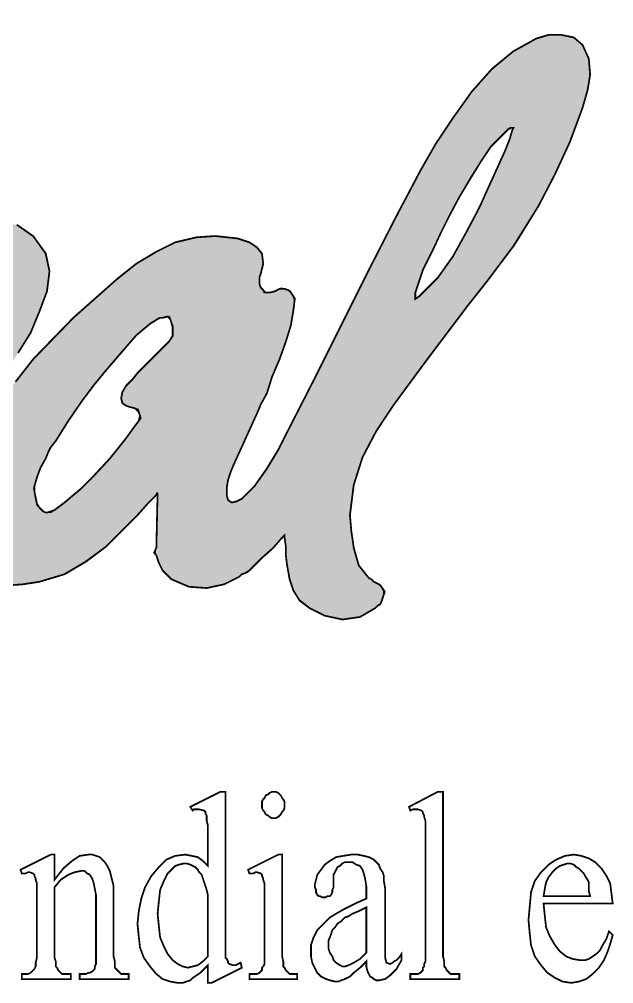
# Model space of a CAD drawing. Extents: x -16465 to -12265, y -7695 to -1755.
# Drawn here: x -15305.3 to -15162.3, y -6901.1 to -6669.2 of the extents above; entities that cross this region are included whole.
import ezdxf

# ---------------------------------------------------------------- set-up
doc = ezdxf.new("R2010")
doc.units = 0
doc.header["$LTSCALE"] = 30
doc.header["$MEASUREMENT"] = 0
doc.layers.get('0').update_dxf_attribs({"linetype": 'CONTINUOUS'})
doc.layers.add('CAMADA_1', color=7, linetype='CONTINUOUS')
doc.layers.add('FINA', color=7, linetype='CONTINUOUS')

msp = doc.modelspace()

# ---------------------------------------------------------------- hatches: boundary and pattern name
at = {"linetype": 'CONTINUOUS'}
h = msp.add_hatch(color=5, dxfattribs=at)
h.paths.add_polyline_path([(-15362.686, -6757.862), (-15365.408, -6764.815), (-15367.524, -6771.769), (-15368.733, -6778.42), (-15368.733, -6784.467), (-15368.431, -6785.978), (-15367.826, -6787.188), (-15366.919, -6787.49), (-15365.408, -6787.188), (-15363.291, -6785.676), (-15361.477, -6784.165), (-15359.966, -6782.351), (-15358.757, -6779.932), (-15357.849, -6776.909), (-15356.338, -6771.769), (-15354.524, -6766.327), (-15353.012, -6760.885), (-15352.408, -6759.676), (-15351.501, -6757.862), (-15350.594, -6755.746), (-15349.082, -6753.327), (-15346.361, -6748.188), (-15344.547, -6744.862), (-15339.105, -6737.606), (-15332.152, -6729.746), (-15328.222, -6726.42), (-15324.292, -6723.095), (-15320.059, -6720.676), (-15315.524, -6718.863), (-15310.687, -6717.956), (-15305.85, -6718.56), (-15301.919, -6721.281), (-15298.896, -6725.513), (-15297.99, -6729.746), (-15298.594, -6734.583), (-15300.408, -6739.42), (-15302.524, -6744.56), (-15305.547, -6749.397), (-15308.268, -6753.63), (-15310.989, -6757.257), (-15313.408, -6760.281), (-15314.617, -6761.49), (-15316.432, -6763.606), (-15318.849, -6766.327), (-15321.571, -6769.048), (-15324.292, -6771.769), (-15326.71, -6774.188), (-15328.524, -6776.001), (-15329.733, -6776.909), (-15332.454, -6779.025), (-15335.175, -6781.444), (-15337.291, -6783.56), (-15338.501, -6784.769), (-15339.105, -6785.978), (-15339.71, -6787.188), (-15339.71, -6788.397), (-15339.105, -6789.908), (-15337.291, -6791.722), (-15334.571, -6792.025), (-15331.548, -6791.722), (-15328.524, -6791.118), (-15326.105, -6790.211), (-15323.385, -6789.606), (-15321.571, -6789.002), (-15320.663, -6788.699), (-15320.361, -6787.792), (-15320.059, -6785.071), (-15319.455, -6781.745), (-15318.548, -6778.722), (-15317.943, -6777.211), (-15317.64, -6775.699), (-15317.035, -6774.491), (-15316.734, -6773.281), (-15313.71, -6767.235), (-15310.082, -6761.792), (-15306.152, -6756.35), (-15301.919, -6750.909), (-15292.245, -6740.932), (-15281.664, -6731.56), (-15277.129, -6727.933), (-15272.594, -6725.211), (-15267.757, -6722.793), (-15262.617, -6721.583), (-15258.083, -6721.281), (-15252.641, -6721.886), (-15249.92, -6722.793), (-15248.106, -6724.002), (-15246.896, -6725.513), (-15246.594, -6727.933), (-15246.896, -6729.141), (-15247.199, -6730.35), (-15247.501, -6731.258), (-15247.501, -6732.769), (-15247.199, -6733.676), (-15245.989, -6734.886), (-15245.082, -6734.886), (-15243.873, -6734.583), (-15242.181, -6733.737), (-15240.288, -6734.367), (-15238.989, -6736.318), (-15239.338, -6739.118), (-15239.943, -6742.746), (-15241.152, -6746.676), (-15242.664, -6750.909), (-15244.478, -6755.142), (-15245.687, -6759.071), (-15247.199, -6761.792), (-15247.804, -6763.304), (-15249.315, -6766.629), (-15250.827, -6769.955), (-15252.338, -6773.281), (-15253.85, -6776.606), (-15254.454, -6778.118), (-15255.06, -6779.932), (-15255.362, -6781.745), (-15255.362, -6783.56), (-15255.06, -6784.769), (-15254.152, -6785.374), (-15252.943, -6785.071), (-15251.734, -6784.467), (-15248.71, -6781.444), (-15245.687, -6777.211), (-15242.967, -6772.676), (-15241.152, -6769.048), (-15234.501, -6756.048), (-15227.85, -6742.746), (-15221.198, -6729.444), (-15214.548, -6716.443), (-15211.827, -6711.305), (-15208.804, -6705.56), (-15205.176, -6699.211), (-15200.944, -6692.862), (-15196.408, -6686.514), (-15191.571, -6681.071), (-15186.432, -6676.84), (-15180.99, -6673.816), (-15177.966, -6672.909), (-15174.943, -6672.909), (-15171.92, -6673.514), (-15169.804, -6675.328), (-15168.293, -6678.654), (-15167.99, -6682.583), (-15168.594, -6686.211), (-15169.804, -6690.444), (-15172.827, -6698.607), (-15176.455, -6706.467), (-15180.386, -6714.025), (-15184.92, -6721.281), (-15186.432, -6723.699), (-15189.153, -6727.327), (-15192.78, -6732.164), (-15197.316, -6737.909), (-15206.688, -6750.303), (-15215.152, -6761.792), (-15219.385, -6768.141), (-15222.711, -6774.491), (-15224.827, -6781.141), (-15225.734, -6788.397), (-15225.431, -6792.025), (-15224.827, -6796.258), (-15223.618, -6800.49), (-15221.198, -6803.513), (-15220.595, -6803.815), (-15219.989, -6804.42), (-15219.385, -6804.723), (-15218.477, -6805.177), (-15217.369, -6806.838), (-15217.874, -6808.351), (-15218.357, -6809.801), (-15219.083, -6810.165), (-15219.688, -6810.769), (-15223.315, -6812.885), (-15227.548, -6813.49), (-15231.781, -6812.583), (-15235.408, -6810.769), (-15237.827, -6808.955), (-15239.338, -6806.536), (-15240.245, -6803.815), (-15240.85, -6800.49), (-15241.152, -6798.072), (-15241.152, -6795.955), (-15241.531, -6793.31), (-15242.361, -6794.141), (-15244.175, -6796.258), (-15246.896, -6798.676), (-15249.013, -6800.792), (-15250.375, -6802.153), (-15251.734, -6802.606), (-15252.338, -6803.211), (-15255.966, -6805.025), (-15260.199, -6805.932), (-15264.431, -6805.629), (-15268.664, -6803.815), (-15269.571, -6802.908), (-15270.78, -6801.699), (-15271.687, -6799.885), (-15272.292, -6798.072), (-15272.896, -6797.466), (-15272.292, -6796.258), (-15271.997, -6783.265), (-15274.407, -6785.676), (-15276.827, -6788.397), (-15279.547, -6791.118), (-15284.384, -6795.955), (-15289.222, -6799.583), (-15294.362, -6802.606), (-15300.408, -6804.42), (-15304.339, -6805.025), (-15308.57, -6805.327), (-15312.501, -6804.42), (-15315.826, -6802.304), (-15316.734, -6801.397), (-15317.64, -6800.792), (-15318.245, -6799.885), (-15318.849, -6799.281), (-15319.153, -6799.281), (-15320.663, -6800.792), (-15321.571, -6801.699), (-15322.78, -6802.304), (-15324.594, -6803.211), (-15326.408, -6804.118), (-15327.919, -6804.723), (-15330.641, -6805.327), (-15333.664, -6806.234), (-15336.687, -6806.838), (-15338.501, -6807.141), (-15342.432, -6806.838), (-15346.058, -6805.932), (-15349.989, -6804.118), (-15353.012, -6801.699), (-15354.222, -6800.792), (-15355.128, -6799.583), (-15356.035, -6798.676), (-15356.277, -6798.434), (-15357.548, -6799.281), (-15358.454, -6799.885), (-15359.663, -6800.792), (-15364.198, -6803.211), (-15368.431, -6805.025), (-15372.966, -6805.932), (-15377.501, -6805.629), (-15381.129, -6804.723), (-15383.849, -6803.211), (-15385.361, -6800.49), (-15385.966, -6796.862), (-15385.966, -6793.536), (-15385.663, -6789.908), (-15385.663, -6787.188), (-15385.663, -6785.978), (-15387.175, -6787.49), (-15388.686, -6789.304), (-15390.5, -6791.118), (-15394.431, -6795.35), (-15397.151, -6798.072), (-15400.477, -6800.49), (-15404.407, -6802.606), (-15408.64, -6804.118), (-15412.57, -6805.025), (-15418.012, -6804.723), (-15423.151, -6803.211), (-15425.57, -6801.699), (-15427.687, -6799.885), (-15429.198, -6798.072), (-15430.407, -6795.653), (-15431.314, -6791.722), (-15431.616, -6787.188), (-15431.616, -6782.955), (-15431.012, -6779.629), (-15427.989, -6769.35), (-15423.454, -6758.769), (-15418.012, -6748.793), (-15411.361, -6740.025), (-15407.43, -6735.793), (-15403.198, -6731.863), (-15398.663, -6727.933), (-15393.826, -6724.909), (-15388.686, -6722.188), (-15383.547, -6719.77), (-15378.105, -6718.257), (-15372.361, -6717.351), (-15370.547, -6717.351), (-15368.733, -6717.956), (-15367.221, -6718.863), (-15365.71, -6720.072), (-15364.501, -6721.583), (-15363.291, -6723.397), (-15362.385, -6725.211), (-15362.082, -6725.816), (-15361.78, -6725.513), (-15361.175, -6724.304), (-15360.268, -6722.188), (-15359.059, -6719.77), (-15356.035, -6713.723), (-15352.408, -6707.072), (-15351.803, -6706.165), (-15350.896, -6704.653), (-15349.687, -6702.537), (-15348.175, -6699.816), (-15344.547, -6693.77), (-15340.618, -6687.118), (-15336.687, -6680.769), (-15333.059, -6675.025), (-15331.85, -6672.909), (-15330.641, -6671.095), (-15329.673, -6669.16), (-15328.222, -6669.886), (-15327.315, -6670.188), (-15325.5, -6671.095), (-15323.989, -6672.001), (-15322.477, -6673.514), (-15320.663, -6675.328), (-15319.757, -6676.235), (-15319.152, -6677.141), (-15318.245, -6678.049), (-15319.152, -6679.863), (-15327.919, -6694.676), (-15336.988, -6710.397), (-15341.524, -6717.956), (-15345.152, -6724.607), (-15348.478, -6730.049), (-15350.594, -6733.979), (-15353.315, -6738.816), (-15356.338, -6744.56), (-15359.361, -6750.909)])
h.paths.add_polyline_path([(-15210.013, -6736.397), (-15210.013, -6734.886), (-15209.106, -6732.164), (-15208.199, -6729.444), (-15207.292, -6727.63), (-15205.781, -6724.607), (-15203.967, -6720.676), (-15201.85, -6716.443), (-15199.432, -6711.909), (-15196.711, -6707.374), (-15194.292, -6703.444), (-15191.874, -6699.816), (-15189.455, -6697.398), (-15188.549, -6696.49), (-15187.337, -6695.281), (-15186.432, -6695.281), (-15186.734, -6695.885), (-15187.339, -6698.002), (-15188.548, -6701.026), (-15190.06, -6704.351), (-15191.571, -6707.676), (-15193.083, -6711.002), (-15194.292, -6713.723), (-15195.199, -6715.537), (-15197.92, -6720.676), (-15200.944, -6726.118), (-15204.571, -6731.258), (-15209.106, -6735.793)], flags=16)
h.paths.add_polyline_path([(-15269.269, -6746.676), (-15270.478, -6747.886), (-15272.594, -6750.002), (-15274.71, -6752.118), (-15276.827, -6754.234), (-15278.036, -6755.746), (-15279.547, -6757.257), (-15280.455, -6758.769), (-15280.757, -6760.281), (-15280.455, -6761.49), (-15279.547, -6762.094), (-15278.64, -6762.398), (-15276.771, -6762.864), (-15276.036, -6765.073), (-15277.431, -6766.932), (-15279.85, -6770.258), (-15283.478, -6774.792), (-15287.408, -6779.025), (-15290.431, -6782.048), (-15292.245, -6783.56), (-15294.362, -6785.374), (-15297.585, -6787.792), (-15299.2, -6787.792), (-15300.106, -6786.885), (-15300.938, -6786.051), (-15301.315, -6784.165), (-15301.759, -6781.942), (-15301.013, -6779.328), (-15300.106, -6776.909), (-15298.896, -6774.792), (-15297.928, -6772.373), (-15296.477, -6770.56), (-15294.966, -6768.141), (-15293.454, -6765.723), (-15290.129, -6760.885), (-15287.408, -6757.257), (-15284.687, -6753.932), (-15281.06, -6749.699), (-15277.129, -6745.164), (-15273.501, -6742.141), (-15272.896, -6741.839), (-15271.536, -6740.932), (-15270.78, -6740.932), (-15269.2, -6740.536), (-15268.362, -6743.047), (-15268.362, -6744.257), (-15268.362, -6745.315)], flags=16)
h.paths.add_polyline_path([(-15319.455, -6738.816), (-15319.757, -6740.629), (-15320.361, -6742.746), (-15321.571, -6744.56), (-15322.78, -6746.374), (-15323.989, -6747.886), (-15325.803, -6750.303), (-15327.617, -6752.722), (-15330.036, -6755.444), (-15334.571, -6760.885), (-15338.198, -6764.513), (-15338.803, -6765.118), (-15339.407, -6765.723), (-15340.012, -6765.118), (-15340.012, -6762.398), (-15339.105, -6759.374), (-15337.595, -6756.35), (-15336.082, -6754.234), (-15335.478, -6753.025), (-15334.268, -6751.211), (-15332.454, -6748.793), (-15330.338, -6746.072), (-15326.105, -6740.932), (-15321.489, -6737.304), (-15320.21, -6737.304)], flags=16)
h.paths.add_polyline_path([(-15379.314, -6751.211), (-15380.524, -6755.444), (-15382.64, -6759.676), (-15385.361, -6763.909), (-15388.989, -6769.35), (-15393.826, -6775.699), (-15398.966, -6781.745), (-15404.407, -6785.978), (-15408.036, -6787.49), (-15410.757, -6786.885), (-15412.873, -6784.769), (-15413.78, -6781.141), (-15413.175, -6776.001), (-15410.757, -6770.258), (-15407.733, -6764.815), (-15405.013, -6760.281), (-15403.501, -6757.862), (-15401.687, -6755.142), (-15399.57, -6751.816), (-15396.85, -6748.49), (-15391.71, -6741.839), (-15385.741, -6736.534), (-15382.539, -6735.893), (-15381.43, -6737.003), (-15380.524, -6739.118), (-15379.92, -6742.443), (-15379.617, -6745.164), (-15379.314, -6746.676)], flags=16)

# ---------------------------------------------------------------- linework, layer by layer
at = {"color": 5, "linetype": 'CONTINUOUS'}
for points in [[(-15306.152, -6756.35), (-15301.919, -6750.909), (-15292.245, -6740.932), (-15281.664, -6731.56), (-15277.129, -6727.933), (-15272.594, -6725.211), (-15267.757, -6722.793), (-15262.617, -6721.583), (-15258.083, -6721.281), (-15252.641, -6721.886), (-15249.92, -6722.793), (-15248.106, -6724.002), (-15246.896, -6725.513), (-15246.594, -6727.933), (-15246.896, -6729.141), (-15247.199, -6730.35), (-15247.501, -6731.258), (-15247.501, -6732.769), (-15247.199, -6733.676), (-15245.989, -6734.886), (-15245.082, -6734.886), (-15243.873, -6734.583), (-15242.181, -6733.737), (-15240.288, -6734.367), (-15238.989, -6736.318), (-15239.338, -6739.118), (-15239.943, -6742.746), (-15241.152, -6746.676), (-15242.664, -6750.909), (-15244.478, -6755.142), (-15245.687, -6759.071), (-15247.199, -6761.792), (-15247.804, -6763.304), (-15249.315, -6766.629), (-15250.827, -6769.955), (-15252.338, -6773.281), (-15253.85, -6776.606), (-15254.454, -6778.118), (-15255.06, -6779.932), (-15255.362, -6781.745), (-15255.362, -6783.56), (-15255.06, -6784.769), (-15254.152, -6785.374), (-15252.943, -6785.071), (-15251.734, -6784.467), (-15248.71, -6781.444), (-15245.687, -6777.211), (-15242.967, -6772.676), (-15241.152, -6769.048), (-15234.501, -6756.048), (-15227.85, -6742.746), (-15221.198, -6729.444), (-15214.548, -6716.443), (-15211.827, -6711.305), (-15208.804, -6705.56), (-15205.176, -6699.211), (-15200.944, -6692.862), (-15196.408, -6686.514), (-15191.571, -6681.071), (-15186.432, -6676.84), (-15180.99, -6673.816), (-15177.966, -6672.909), (-15174.943, -6672.909), (-15171.92, -6673.514), (-15169.804, -6675.328), (-15168.293, -6678.654), (-15167.99, -6682.583), (-15168.594, -6686.211), (-15169.804, -6690.444), (-15172.827, -6698.607), (-15176.455, -6706.467), (-15180.386, -6714.025), (-15184.92, -6721.281), (-15186.432, -6723.699), (-15189.153, -6727.327), (-15192.78, -6732.164), (-15197.316, -6737.909), (-15206.688, -6750.303), (-15215.152, -6761.792), (-15219.385, -6768.141), (-15222.711, -6774.491), (-15224.827, -6781.141), (-15225.734, -6788.397), (-15225.431, -6792.025), (-15224.827, -6796.258), (-15223.618, -6800.49), (-15221.198, -6803.513), (-15220.595, -6803.815), (-15219.989, -6804.42), (-15219.385, -6804.723), (-15218.477, -6805.177), (-15217.369, -6806.838), (-15217.874, -6808.351), (-15218.357, -6809.801), (-15219.083, -6810.165), (-15219.688, -6810.769), (-15223.315, -6812.885), (-15227.548, -6813.49), (-15231.781, -6812.583), (-15235.408, -6810.769), (-15237.827, -6808.955), (-15239.338, -6806.536), (-15240.245, -6803.815), (-15240.85, -6800.49), (-15241.152, -6798.072), (-15241.152, -6795.955), (-15241.531, -6793.31), (-15242.361, -6794.141), (-15244.175, -6796.258), (-15246.896, -6798.676), (-15249.013, -6800.792), (-15250.375, -6802.153), (-15251.734, -6802.606), (-15252.338, -6803.211), (-15255.966, -6805.025), (-15260.199, -6805.932), (-15264.431, -6805.629), (-15268.664, -6803.815), (-15269.571, -6802.908), (-15270.78, -6801.699), (-15271.687, -6799.885), (-15272.292, -6798.072), (-15272.896, -6797.466), (-15272.292, -6796.258), (-15271.997, -6783.265), (-15274.407, -6785.676), (-15276.827, -6788.397), (-15279.547, -6791.118), (-15284.384, -6795.955), (-15289.222, -6799.583), (-15294.362, -6802.606), (-15300.408, -6804.42), (-15304.339, -6805.025), (-15308.57, -6805.327)], [(-15305.85, -6718.56), (-15301.919, -6721.281), (-15298.896, -6725.513), (-15297.99, -6729.746), (-15298.594, -6734.583), (-15300.408, -6739.42), (-15302.524, -6744.56), (-15305.547, -6749.397)]]:
    msp.add_lwpolyline(points, dxfattribs=at)
for points in [[(-15210.013, -6736.397), (-15210.013, -6734.886), (-15209.106, -6732.164), (-15208.199, -6729.444), (-15207.292, -6727.63), (-15205.781, -6724.607), (-15203.967, -6720.676), (-15201.85, -6716.443), (-15199.432, -6711.909), (-15196.711, -6707.374), (-15194.292, -6703.444), (-15191.874, -6699.816), (-15189.455, -6697.398), (-15188.549, -6696.49), (-15187.337, -6695.281), (-15186.432, -6695.281), (-15186.734, -6695.885), (-15187.339, -6698.002), (-15188.548, -6701.026), (-15190.06, -6704.351), (-15191.571, -6707.676), (-15193.083, -6711.002), (-15194.292, -6713.723), (-15195.199, -6715.537), (-15197.92, -6720.676), (-15200.944, -6726.118), (-15204.571, -6731.258), (-15209.106, -6735.793)], [(-15269.269, -6746.676), (-15270.478, -6747.886), (-15272.594, -6750.002), (-15274.71, -6752.118), (-15276.827, -6754.234), (-15278.036, -6755.746), (-15279.547, -6757.257), (-15280.455, -6758.769), (-15280.757, -6760.281), (-15280.455, -6761.49), (-15279.547, -6762.094), (-15278.64, -6762.398), (-15276.771, -6762.864), (-15276.036, -6765.073), (-15277.431, -6766.932), (-15279.85, -6770.258), (-15283.478, -6774.792), (-15287.408, -6779.025), (-15290.431, -6782.048), (-15292.245, -6783.56), (-15294.362, -6785.374), (-15297.585, -6787.792), (-15299.2, -6787.792), (-15300.106, -6786.885), (-15300.938, -6786.051), (-15301.315, -6784.165), (-15301.759, -6781.942), (-15301.013, -6779.328), (-15300.106, -6776.909), (-15298.896, -6774.792), (-15297.928, -6772.373), (-15296.477, -6770.56), (-15294.966, -6768.141), (-15293.454, -6765.723), (-15290.129, -6760.885), (-15287.408, -6757.257), (-15284.687, -6753.932), (-15281.06, -6749.699), (-15277.129, -6745.164), (-15273.501, -6742.141), (-15272.896, -6741.839), (-15271.536, -6740.932), (-15270.78, -6740.932), (-15269.2, -6740.536), (-15268.362, -6743.047), (-15268.362, -6744.257), (-15268.362, -6745.315)]]:
    msp.add_lwpolyline(points, close=True, dxfattribs=at)
at = {"layer": 'CAMADA_1', "color": 5, "linetype": 'CONTINUOUS', "const_width": 0.42}
for points in [[(-15271.99, -6782.955), (-15272.292, -6796.258), (-15272.594, -6796.862), (-15272.594, -6797.164), (-15272.594, -6797.769), (-15272.292, -6798.072), (-15271.687, -6799.885), (-15270.78, -6801.699), (-15269.571, -6802.908), (-15268.664, -6803.815), (-15264.431, -6805.629), (-15260.199, -6805.932), (-15255.966, -6805.025), (-15252.338, -6803.211), (-15251.734, -6802.606), (-15250.827, -6802.304), (-15249.92, -6801.699), (-15249.013, -6800.792), (-15246.896, -6798.676), (-15244.175, -6796.258), (-15242.361, -6794.141), (-15241.455, -6793.235), (-15241.455, -6793.838), (-15241.152, -6795.955), (-15241.152, -6798.072), (-15240.85, -6800.49), (-15240.245, -6803.815), (-15239.338, -6806.536), (-15237.827, -6808.955), (-15235.408, -6810.769), (-15231.781, -6812.583), (-15227.548, -6813.49), (-15223.315, -6812.885), (-15219.688, -6810.769), (-15219.083, -6810.165), (-15218.478, -6809.862), (-15218.175, -6809.257), (-15217.874, -6808.351), (-15217.571, -6807.443), (-15217.571, -6806.536), (-15218.175, -6805.629), (-15218.781, -6805.025), (-15219.385, -6804.723), (-15219.989, -6804.42), (-15220.595, -6803.815), (-15221.198, -6803.513), (-15223.618, -6800.49), (-15224.827, -6796.258), (-15225.431, -6792.025), (-15225.734, -6788.397), (-15224.827, -6781.141), (-15222.711, -6774.491), (-15219.385, -6768.141), (-15215.152, -6761.792), (-15206.688, -6750.303), (-15197.316, -6737.909), (-15192.78, -6732.164), (-15189.153, -6727.327), (-15186.432, -6723.699), (-15184.92, -6721.281), (-15180.386, -6714.025), (-15176.455, -6706.467), (-15172.827, -6698.607), (-15169.804, -6690.444), (-15168.594, -6686.211), (-15167.99, -6682.583), (-15168.293, -6678.654), (-15169.804, -6675.328), (-15171.92, -6673.514), (-15174.943, -6672.909), (-15177.966, -6672.909), (-15180.99, -6673.816), (-15186.432, -6676.84), (-15191.571, -6681.071), (-15196.408, -6686.514), (-15200.944, -6692.862), (-15205.176, -6699.211), (-15208.804, -6705.56), (-15211.827, -6711.305), (-15214.548, -6716.443), (-15221.198, -6729.444), (-15227.85, -6742.746), (-15234.501, -6756.048), (-15241.152, -6769.048), (-15242.967, -6772.676), (-15245.687, -6777.211), (-15248.71, -6781.444), (-15251.734, -6784.467), (-15252.943, -6785.071), (-15254.152, -6785.374), (-15255.06, -6784.769), (-15255.362, -6783.56), (-15255.362, -6781.745), (-15255.06, -6779.932), (-15254.454, -6778.118), (-15253.85, -6776.606), (-15252.338, -6773.281), (-15250.827, -6769.955), (-15249.315, -6766.629), (-15247.804, -6763.304), (-15247.199, -6761.792), (-15245.687, -6759.071), (-15244.478, -6755.142), (-15242.664, -6750.909), (-15241.152, -6746.676), (-15239.943, -6742.746), (-15239.338, -6739.118), (-15239.036, -6736.7), (-15239.338, -6735.793), (-15239.943, -6734.886), (-15240.548, -6734.281), (-15241.455, -6733.979), (-15242.664, -6733.979), (-15243.873, -6734.583), (-15245.082, -6734.886), (-15246.292, -6734.886), (-15246.594, -6734.281), (-15247.199, -6733.676), (-15247.501, -6732.769), (-15247.501, -6732.164), (-15247.501, -6731.258), (-15247.199, -6730.35), (-15246.896, -6729.141), (-15246.594, -6727.933), (-15246.896, -6725.513), (-15248.106, -6724.002), (-15249.92, -6722.793), (-15252.641, -6721.886), (-15258.083, -6721.281), (-15262.617, -6721.583), (-15267.757, -6722.793), (-15272.594, -6725.211), (-15277.129, -6727.933), (-15281.664, -6731.56), (-15292.245, -6740.932), (-15301.919, -6750.909), (-15306.152, -6756.35)], [(-15187.036, -6695.281), (-15186.432, -6695.281), (-15186.734, -6695.885), (-15187.339, -6698.002), (-15188.548, -6701.026), (-15190.06, -6704.351), (-15191.571, -6707.676), (-15193.083, -6711.002), (-15194.292, -6713.723), (-15195.199, -6715.537), (-15197.92, -6720.676), (-15200.944, -6726.118), (-15204.571, -6731.258), (-15209.106, -6735.793), (-15210.013, -6736.397), (-15210.013, -6734.886), (-15209.106, -6732.164), (-15208.199, -6729.444), (-15207.292, -6727.63), (-15205.781, -6724.607), (-15203.967, -6720.676), (-15201.85, -6716.443), (-15199.432, -6711.909), (-15196.711, -6707.374), (-15194.292, -6703.444), (-15191.874, -6699.816), (-15189.455, -6697.398), (-15188.851, -6696.793), (-15188.246, -6696.188), (-15187.641, -6695.584), (-15187.036, -6695.281)], [(-15305.547, -6749.397), (-15302.524, -6744.56), (-15300.408, -6739.42), (-15298.594, -6734.583), (-15297.99, -6729.746), (-15298.896, -6725.513), (-15301.919, -6721.281), (-15305.85, -6718.56)], [(-15270.78, -6740.932), (-15269.571, -6740.629), (-15268.967, -6741.234), (-15268.664, -6742.141), (-15268.362, -6743.351), (-15268.362, -6744.257), (-15268.362, -6745.164), (-15268.664, -6745.769), (-15269.269, -6746.676), (-15270.478, -6747.886), (-15272.594, -6750.002), (-15274.71, -6752.118), (-15276.827, -6754.234), (-15278.036, -6755.746), (-15279.547, -6757.257), (-15280.455, -6758.769), (-15280.757, -6760.281), (-15280.455, -6761.49), (-15279.547, -6762.094), (-15278.64, -6762.398), (-15277.431, -6762.699), (-15276.524, -6763.606), (-15276.223, -6764.513), (-15276.524, -6765.723), (-15277.431, -6766.932), (-15279.85, -6770.258), (-15283.478, -6774.792), (-15287.408, -6779.025), (-15290.431, -6782.048), (-15292.245, -6783.56), (-15294.362, -6785.374), (-15296.78, -6787.188), (-15298.594, -6787.792), (-15298.896, -6787.792), (-15299.501, -6787.49), (-15300.106, -6786.885), (-15300.408, -6786.582), (-15301.013, -6785.676), (-15301.315, -6784.165), (-15301.617, -6782.653), (-15301.617, -6781.444), (-15301.013, -6779.328), (-15300.106, -6776.909), (-15298.896, -6774.792), (-15298.292, -6773.281), (-15297.687, -6772.072), (-15296.477, -6770.56), (-15294.966, -6768.141), (-15293.454, -6765.723), (-15290.129, -6760.885), (-15287.408, -6757.257), (-15284.687, -6753.932), (-15281.06, -6749.699), (-15277.129, -6745.164), (-15273.501, -6742.141), (-15272.896, -6741.839), (-15271.99, -6741.234), (-15271.384, -6740.932), (-15270.78, -6740.932)], [(-15308.57, -6805.327), (-15304.339, -6805.025), (-15300.408, -6804.42), (-15294.362, -6802.606), (-15289.222, -6799.583), (-15284.384, -6795.955), (-15279.547, -6791.118), (-15276.827, -6788.397), (-15274.407, -6785.676), (-15272.594, -6783.862), (-15271.99, -6782.955)]]:
    msp.add_lwpolyline(points, dxfattribs=at)
at = {"layer": 'FINA', "const_width": 0.42}
for points in [[(-15259.897, -6896.629), (-15259.897, -6900.862), (-15258.989, -6900.862), (-15251.734, -6897.234), (-15252.036, -6896.024), (-15252.641, -6896.327), (-15253.246, -6896.629), (-15253.548, -6896.629), (-15253.85, -6896.629), (-15254.757, -6896.327), (-15255.059, -6896.024), (-15255.059, -6895.722), (-15255.362, -6895.117), (-15255.664, -6894.815), (-15255.664, -6893.908), (-15255.664, -6892.699), (-15255.664, -6890.885), (-15255.664, -6888.466), (-15255.664, -6854.908), (-15256.873, -6854.908), (-15264.129, -6858.536), (-15263.524, -6859.443), (-15263.222, -6859.141), (-15262.617, -6859.141), (-15262.315, -6859.141), (-15262.013, -6859.141), (-15260.804, -6859.443), (-15260.501, -6859.745), (-15260.501, -6860.048), (-15260.199, -6860.652), (-15260.199, -6860.955), (-15260.199, -6861.862), (-15259.897, -6863.071), (-15259.897, -6864.885), (-15259.897, -6867.001), (-15259.897, -6872.745), (-15261.106, -6871.536), (-15262.315, -6870.629), (-15263.827, -6870.327), (-15265.339, -6870.024), (-15267.757, -6870.327), (-15269.874, -6871.234), (-15271.687, -6873.047), (-15273.501, -6875.164), (-15275.013, -6877.884), (-15275.919, -6880.606), (-15276.524, -6883.629), (-15276.827, -6886.652), (-15276.524, -6889.675), (-15276.222, -6892.396), (-15275.315, -6894.815), (-15273.803, -6896.931), (-15272.292, -6898.745), (-15270.78, -6899.954), (-15268.966, -6900.559), (-15267.152, -6900.862), (-15265.943, -6900.862), (-15265.036, -6900.559), (-15264.129, -6900.257), (-15263.524, -6899.652), (-15262.617, -6899.047), (-15261.71, -6898.443), (-15260.804, -6897.536), (-15259.897, -6896.629)], [(-15244.176, -6854.908), (-15244.478, -6854.908), (-15245.083, -6855.21), (-15245.385, -6855.513), (-15245.99, -6855.815), (-15246.292, -6856.42), (-15246.594, -6856.722), (-15246.896, -6857.327), (-15246.896, -6858.234), (-15246.896, -6858.839), (-15246.594, -6859.443), (-15246.292, -6859.745), (-15245.99, -6860.35), (-15245.385, -6860.652), (-15245.083, -6860.955), (-15244.478, -6861.257), (-15244.176, -6861.257), (-15243.571, -6861.257), (-15242.967, -6860.955), (-15242.664, -6860.652), (-15242.362, -6860.35), (-15242.059, -6859.745), (-15241.757, -6859.443), (-15241.455, -6858.839), (-15241.455, -6858.234), (-15241.455, -6857.327), (-15241.757, -6856.722), (-15242.059, -6856.42), (-15242.362, -6855.815), (-15242.664, -6855.513), (-15242.967, -6855.21), (-15243.571, -6854.908), (-15244.176, -6854.908)], [(-15203.362, -6854.908), (-15204.571, -6854.908), (-15211.525, -6858.536), (-15211.222, -6859.443), (-15210.618, -6859.141), (-15210.315, -6859.141), (-15209.711, -6859.141), (-15209.408, -6859.141), (-15208.502, -6859.443), (-15208.199, -6859.745), (-15208.199, -6860.048), (-15207.897, -6860.652), (-15207.897, -6860.955), (-15207.594, -6861.862), (-15207.594, -6863.071), (-15207.594, -6864.885), (-15207.594, -6867.001), (-15207.594, -6893.304), (-15207.594, -6894.512), (-15207.594, -6895.722), (-15207.897, -6896.327), (-15207.897, -6896.931), (-15208.199, -6897.234), (-15208.199, -6897.839), (-15208.502, -6898.141), (-15208.804, -6898.443), (-15209.408, -6898.745), (-15209.711, -6898.745), (-15210.315, -6898.745), (-15211.222, -6898.745), (-15211.222, -6899.954), (-15199.432, -6899.954), (-15199.432, -6898.745), (-15200.339, -6898.745), (-15200.944, -6898.745), (-15201.548, -6898.745), (-15201.85, -6898.443), (-15202.153, -6898.141), (-15202.455, -6897.839), (-15202.757, -6897.234), (-15203.059, -6896.931), (-15203.059, -6896.327), (-15203.059, -6895.722), (-15203.362, -6894.512), (-15203.362, -6893.304), (-15203.362, -6854.908)], [(-15296.78, -6876.071), (-15296.78, -6870.024), (-15297.687, -6870.024), (-15304.943, -6873.652), (-15304.641, -6874.559), (-15304.036, -6874.559), (-15303.734, -6874.559), (-15303.129, -6874.257), (-15302.827, -6874.257), (-15301.919, -6874.559), (-15301.617, -6874.861), (-15301.617, -6875.164), (-15301.315, -6875.769), (-15301.315, -6876.071), (-15301.012, -6876.978), (-15301.012, -6878.49), (-15301.012, -6880.304), (-15301.012, -6882.419), (-15301.012, -6893.304), (-15301.012, -6894.815), (-15301.315, -6896.024), (-15301.315, -6896.931), (-15301.617, -6897.536), (-15302.222, -6898.141), (-15302.524, -6898.443), (-15303.129, -6898.745), (-15304.036, -6898.745), (-15304.641, -6898.745), (-15304.641, -6899.954), (-15292.85, -6899.954), (-15292.85, -6898.745), (-15293.757, -6898.745), (-15294.362, -6898.745), (-15294.966, -6898.745), (-15295.268, -6898.443), (-15295.571, -6898.141), (-15295.873, -6897.839), (-15296.175, -6897.234), (-15296.478, -6896.931), (-15296.478, -6896.629), (-15296.478, -6895.722), (-15296.78, -6894.815), (-15296.78, -6893.304), (-15296.78, -6877.884), (-15295.268, -6876.071), (-15293.454, -6874.861), (-15291.943, -6874.257), (-15290.431, -6873.955), (-15289.524, -6873.955), (-15288.919, -6874.559), (-15288.315, -6874.861), (-15287.71, -6875.769), (-15287.408, -6876.676), (-15287.106, -6878.187), (-15286.804, -6879.699), (-15286.804, -6881.513), (-15286.804, -6893.304), (-15286.804, -6894.512), (-15286.804, -6895.419), (-15286.804, -6896.024), (-15286.804, -6896.327), (-15287.106, -6896.931), (-15287.106, -6897.536), (-15287.408, -6897.839), (-15287.71, -6898.141), (-15288.315, -6898.443), (-15288.617, -6898.443), (-15289.222, -6898.745), (-15290.129, -6898.745), (-15290.733, -6898.745), (-15290.733, -6899.954), (-15278.943, -6899.954), (-15278.943, -6898.745), (-15279.547, -6898.745), (-15280.152, -6898.745), (-15280.757, -6898.745), (-15281.059, -6898.443), (-15281.361, -6898.141), (-15281.664, -6897.839), (-15281.966, -6897.536), (-15282.269, -6897.234), (-15282.269, -6896.629), (-15282.269, -6895.722), (-15282.571, -6894.512), (-15282.571, -6893.304), (-15282.571, -6880.908), (-15282.571, -6879.094), (-15282.571, -6877.582), (-15282.873, -6876.373), (-15283.175, -6875.164), (-15283.478, -6873.955), (-15284.082, -6872.745), (-15284.687, -6871.838), (-15285.292, -6871.234), (-15285.896, -6870.629), (-15286.804, -6870.327), (-15287.71, -6870.024), (-15288.617, -6870.024), (-15290.733, -6870.327), (-15292.548, -6871.536), (-15294.664, -6873.35), (-15296.78, -6876.071)], [(-15242.059, -6870.024), (-15242.967, -6870.024), (-15250.222, -6873.652), (-15249.92, -6874.559), (-15249.315, -6874.559), (-15249.013, -6874.559), (-15248.408, -6874.257), (-15248.106, -6874.257), (-15247.199, -6874.559), (-15246.896, -6874.861), (-15246.896, -6875.164), (-15246.594, -6875.769), (-15246.594, -6876.071), (-15246.292, -6876.978), (-15246.292, -6878.187), (-15246.292, -6880.001), (-15246.292, -6882.117), (-15246.292, -6893.304), (-15246.292, -6894.512), (-15246.292, -6895.722), (-15246.292, -6896.327), (-15246.594, -6896.931), (-15246.896, -6897.234), (-15246.896, -6897.839), (-15247.199, -6898.141), (-15247.501, -6898.443), (-15248.106, -6898.745), (-15248.408, -6898.745), (-15249.013, -6898.745), (-15249.92, -6898.745), (-15249.92, -6899.954), (-15238.432, -6899.954), (-15238.432, -6898.745), (-15239.338, -6898.745), (-15239.943, -6898.745), (-15240.246, -6898.745), (-15240.548, -6898.443), (-15240.85, -6898.141), (-15241.152, -6897.839), (-15241.455, -6897.234), (-15241.757, -6896.931), (-15241.757, -6896.327), (-15241.757, -6895.722), (-15242.059, -6894.512), (-15242.059, -6893.304), (-15242.059, -6870.024)], [(-15221.803, -6895.722), (-15221.803, -6896.931), (-15221.501, -6898.141), (-15221.199, -6898.745), (-15220.897, -6899.35), (-15220.292, -6899.652), (-15219.989, -6899.954), (-15219.385, -6900.257), (-15218.781, -6900.257), (-15217.269, -6899.954), (-15216.06, -6899.047), (-15214.548, -6897.536), (-15213.339, -6895.419), (-15213.339, -6893.908), (-15213.943, -6894.815), (-15214.548, -6895.419), (-15215.152, -6895.722), (-15215.455, -6896.024), (-15216.06, -6896.327), (-15216.966, -6896.024), (-15217.269, -6894.815), (-15217.269, -6894.21), (-15217.269, -6893.001), (-15217.269, -6891.489), (-15217.269, -6889.675), (-15217.269, -6880.001), (-15217.269, -6878.187), (-15217.571, -6876.373), (-15217.571, -6875.164), (-15217.874, -6874.257), (-15218.478, -6873.35), (-15218.781, -6872.443), (-15219.385, -6871.838), (-15219.989, -6871.234), (-15221.199, -6870.629), (-15222.408, -6870.327), (-15223.92, -6870.024), (-15225.432, -6870.024), (-15227.246, -6870.327), (-15229.059, -6870.629), (-15230.571, -6871.536), (-15231.78, -6872.443), (-15232.687, -6873.652), (-15233.594, -6874.861), (-15233.897, -6876.071), (-15234.199, -6877.28), (-15234.199, -6877.884), (-15233.897, -6878.49), (-15233.897, -6879.094), (-15233.594, -6879.699), (-15233.292, -6880.001), (-15232.99, -6880.001), (-15232.385, -6880.304), (-15232.082, -6880.304), (-15231.478, -6880.304), (-15231.176, -6880.001), (-15230.571, -6880.001), (-15230.269, -6879.699), (-15229.966, -6879.094), (-15229.966, -6878.49), (-15229.664, -6877.884), (-15229.664, -6877.28), (-15229.664, -6875.466), (-15229.664, -6874.861), (-15229.362, -6874.257), (-15229.059, -6873.652), (-15228.757, -6873.047), (-15228.152, -6872.745), (-15227.548, -6872.141), (-15226.943, -6871.838), (-15226.036, -6871.838), (-15225.129, -6871.838), (-15224.222, -6872.443), (-15223.315, -6872.745), (-15222.711, -6873.652), (-15222.408, -6874.559), (-15222.106, -6875.769), (-15221.803, -6877.582), (-15221.803, -6879.396), (-15221.803, -6880.606), (-15224.524, -6881.815), (-15226.943, -6883.024), (-15229.059, -6884.234), (-15230.571, -6885.141), (-15231.78, -6886.35), (-15232.687, -6887.257), (-15233.594, -6888.164), (-15234.199, -6889.373), (-15234.501, -6889.978), (-15234.804, -6890.885), (-15235.106, -6891.792), (-15235.106, -6893.001), (-15235.106, -6894.512), (-15234.804, -6896.024), (-15234.199, -6897.234), (-15233.594, -6898.443), (-15232.687, -6899.35), (-15231.478, -6899.954), (-15230.571, -6900.257), (-15229.362, -6900.559), (-15228.455, -6900.559), (-15227.85, -6900.257), (-15226.943, -6899.954), (-15226.338, -6899.652), (-15225.734, -6899.35), (-15224.827, -6898.443), (-15223.315, -6897.234), (-15221.803, -6895.722)], [(-15179.176, -6881.815), (-15162.548, -6881.815), (-15162.85, -6879.396), (-15163.153, -6876.978), (-15164.06, -6875.164), (-15165.269, -6873.35), (-15166.781, -6871.838), (-15168.292, -6870.932), (-15170.106, -6870.327), (-15171.92, -6870.024), (-15174.037, -6870.327), (-15176.153, -6871.234), (-15177.966, -6872.443), (-15179.781, -6874.257), (-15181.292, -6876.373), (-15182.199, -6879.094), (-15182.501, -6882.419), (-15182.804, -6885.745), (-15182.501, -6889.071), (-15182.199, -6891.792), (-15181.292, -6894.512), (-15179.781, -6896.629), (-15178.269, -6898.443), (-15176.455, -6899.652), (-15174.641, -6900.559), (-15172.525, -6900.862), (-15170.711, -6900.559), (-15168.897, -6899.954), (-15167.385, -6898.745), (-15165.874, -6897.234), (-15164.665, -6895.419), (-15163.757, -6893.304), (-15163.153, -6891.489), (-15162.548, -6889.373), (-15163.455, -6888.466), (-15164.06, -6890.28), (-15164.967, -6891.792), (-15165.571, -6893.001), (-15166.479, -6893.908), (-15167.385, -6894.512), (-15168.292, -6895.117), (-15169.199, -6895.419), (-15170.409, -6895.419), (-15172.222, -6895.117), (-15173.734, -6894.512), (-15175.246, -6893.304), (-15176.455, -6891.792), (-15177.664, -6889.675), (-15178.572, -6887.559), (-15178.874, -6884.838), (-15179.176, -6881.815)], [(-15259.897, -6894.512), (-15261.106, -6895.722), (-15262.315, -6896.629), (-15263.524, -6896.931), (-15264.734, -6897.234), (-15265.943, -6896.931), (-15267.152, -6896.327), (-15268.362, -6895.419), (-15269.571, -6893.908), (-15270.478, -6892.094), (-15271.384, -6889.978), (-15271.687, -6887.257), (-15271.989, -6884.234), (-15271.687, -6881.211), (-15271.384, -6878.49), (-15270.478, -6876.373), (-15269.571, -6874.559), (-15268.664, -6873.652), (-15267.757, -6872.745), (-15266.85, -6872.443), (-15265.641, -6872.141), (-15265.036, -6872.141), (-15264.129, -6872.443), (-15263.524, -6872.745), (-15262.92, -6873.047), (-15262.315, -6873.652), (-15262.013, -6874.257), (-15261.408, -6874.861), (-15261.106, -6875.769), (-15260.804, -6876.676), (-15260.501, -6877.582), (-15260.199, -6878.49), (-15259.897, -6879.699), (-15259.897, -6894.512)], [(-15179.176, -6880.001), (-15178.874, -6878.187), (-15178.572, -6876.676), (-15177.966, -6875.466), (-15177.06, -6874.257), (-15176.153, -6873.35), (-15175.246, -6872.745), (-15174.339, -6872.443), (-15173.432, -6872.141), (-15172.827, -6872.141), (-15171.92, -6872.443), (-15171.316, -6873.047), (-15170.711, -6873.35), (-15170.106, -6873.955), (-15169.502, -6874.559), (-15169.199, -6875.164), (-15168.594, -6876.071), (-15168.292, -6876.676), (-15168.292, -6877.582), (-15168.292, -6878.792), (-15167.99, -6880.001), (-15179.176, -6880.001)], [(-15221.803, -6893.606), (-15223.315, -6895.117), (-15224.827, -6896.024), (-15226.036, -6896.629), (-15226.943, -6896.931), (-15227.548, -6896.931), (-15228.152, -6896.629), (-15229.059, -6896.024), (-15229.664, -6895.419), (-15229.966, -6894.512), (-15230.571, -6893.606), (-15230.874, -6892.699), (-15230.874, -6891.489), (-15230.874, -6890.582), (-15230.571, -6889.978), (-15230.269, -6889.071), (-15229.966, -6888.164), (-15229.362, -6887.559), (-15228.757, -6886.652), (-15227.85, -6886.048), (-15226.943, -6885.141), (-15226.036, -6884.838), (-15225.129, -6884.234), (-15223.618, -6883.629), (-15221.803, -6882.722), (-15221.803, -6893.606)]]:
    msp.add_lwpolyline(points, dxfattribs=at)

doc.saveas('drawing.dxf')
